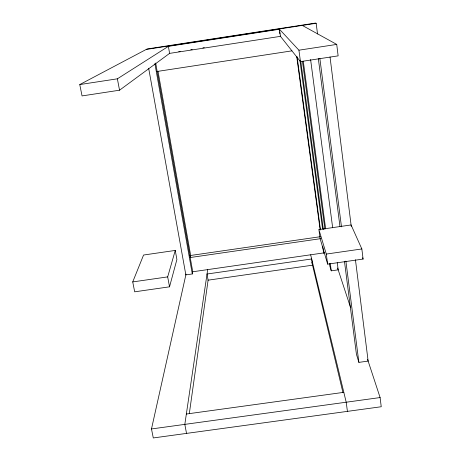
<?xml version="1.0" encoding="UTF-8"?>
<svg xmlns="http://www.w3.org/2000/svg" width="461" height="461" viewBox="0 0 461 461"><rect width="100%" height="100%" fill="white"/><g stroke="black" fill="none" stroke-linecap="round" stroke-linejoin="round"><path stroke-width="0.69" d="M189.327 413.505L208.13 279.942M207.686 269.61L184.821 424.379L186.526 433.398M148.661 68.234L185.852 274.889L192.3 273.961L192.744 271.76L155.68 63.053M190.214 257.526L190.67 255.463L158.054 71.536M367.578 359.384L380.106 397.561L381.235 406.74L153.288 437.95L151.485 428.955L186.037 274.082M169.527 286.823L176.903 259.508L175.249 250.432L143.573 255.025L132.728 281.919L134.681 291.819L169.527 286.823L167.683 276.894L175.249 250.432M317.531 33.993L316.16 23.286L315.583 23.05L147.088 48.987L79.765 84.565L82.052 95.917L119.537 90.206L169.677 53.32M79.765 84.565L117.376 78.819L169.049 45.927M146.235 49.442L316.16 23.286M178.764 51.586L180.182 51.367M190.819 49.736L192.237 49.517M202.88 47.881L204.298 47.662M156.78 71.518L291.94 50.854M279.401 30.38L279.205 28.974L298.924 50.191L336.726 44.412L338.132 55.862L300.457 61.607L280.184 36.004M318.908 229.607L351.08 224.945L361.85 248.957L363.095 259.065L327.656 264.141L320.153 238.798L318.908 229.607L326.302 254.069L327.656 264.141M189.995 255.561L320.355 236.706M190.186 257.532L320.937 238.625M192.75 271.76L324.573 252.789M132.728 281.919L167.683 276.894M326.302 254.069L361.85 248.957M329.482 263.381L329.863 266.233L331.252 270.838L338.19 269.846L337.256 262.718M344.465 261.41L356.428 354.244L358.883 362.375L368.137 361.09L355.437 259.716M186.348 414.03L343.82 392.334M151.485 428.955L380.106 397.561M302.289 25.418L336.726 44.412M292.672 26.577L293.052 26.842M362.525 257.751L363.095 259.065M337.596 268.043L350.573 307.579M310.656 254.789L346.199 402.217L347.427 411.368M311.803 262.136L342.921 392.472M117.376 78.819L119.537 90.206M154.896 63.641L192.3 273.961M279.596 31.786L279.89 33.895M299.95 60.65L322.591 229.065M297.091 56.761L320.476 229.855M322.694 246.237L323.657 253.394M296.723 56.536L320.159 229.883M303.303 61.359L325.645 228.8M330.301 263.715L331.252 270.838M302.479 61.382L324.901 229.117M300.774 61.296L323.368 229.659M298.924 50.191L300.457 61.607M310.599 59.521L332.669 227.78M319.871 58.524L341.486 226.852M345.877 261.093L358.883 362.375M318.338 58.599L339.959 226.414M330.03 56.974L351.253 226.363M279.47 29.262L168.374 46.359L169.59 53.384L280.461 36.35L279.47 29.262M311.665 258.973L207.035 274.013L208.101 280.173L312.529 265.19L311.665 258.973"/></g></svg>
